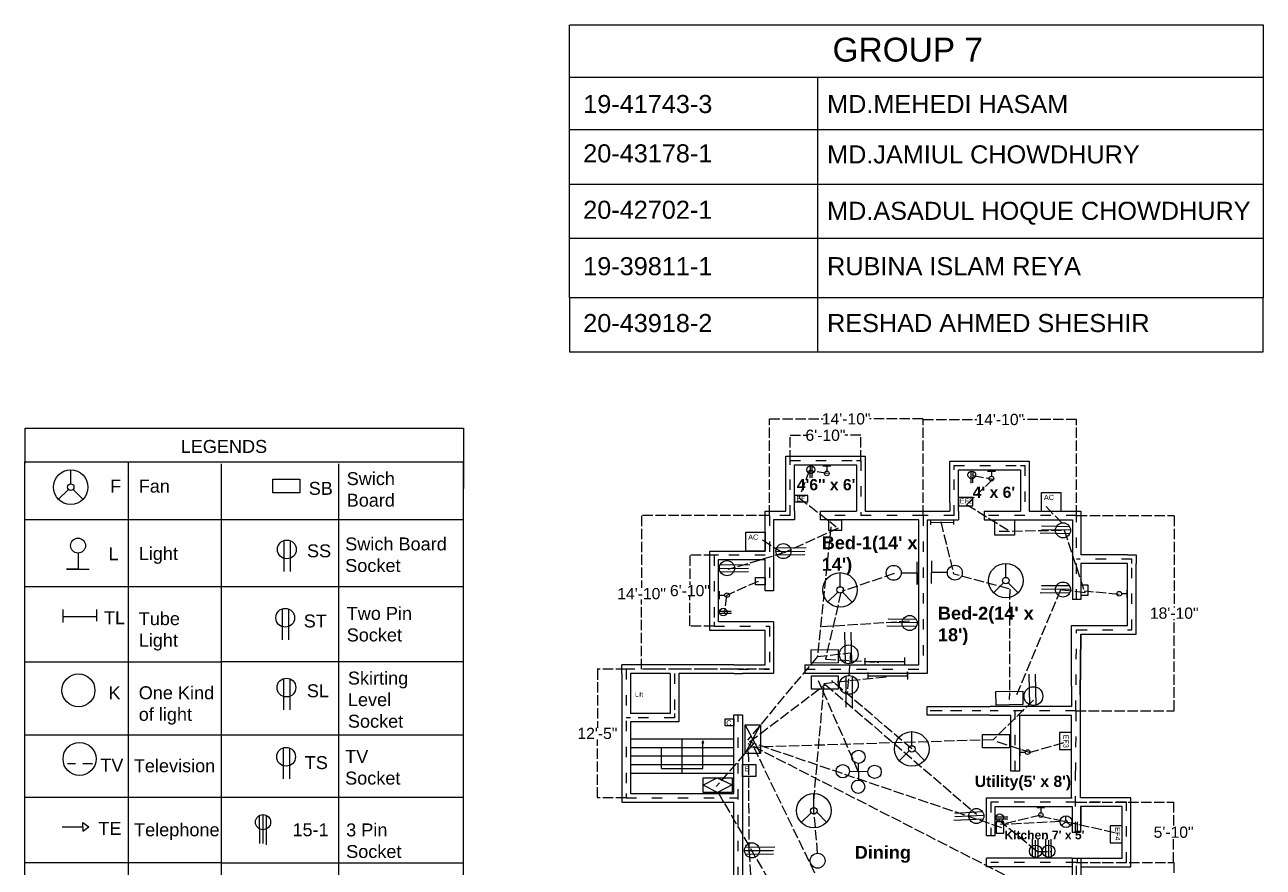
# Model space of a CAD drawing. Header units: inches. Extents: x 401 to 2892, y -266 to 1416.
# Drawn here: x 401 to 1835, y 440 to 1416 of the extents above; entities that cross this region are included whole.
import ezdxf

# ---------------------------------------------------------------- set-up
doc = ezdxf.new("R2010")
doc.units = ezdxf.units.IN
doc.header["$MEASUREMENT"] = 0
doc.linetypes.add('ACAD_ISO02W100', pattern=[15, 12, -3])
doc.linetypes.add('ACAD_ISO03W100', pattern=[30, 12, -18])
doc.layers.add('dot', color=7, linetype='ACAD_ISO03W100')
doc.layers.add('Layer1', color=160, linetype='Continuous')
doc.styles.get("Standard").update_dxf_attribs({"font": 'arial.ttf'})
doc.dimstyles.new('Annotative', dxfattribs={"dimscale": 0, "dimtxt": 13, "dimasz": 0.18, "dimexe": 0.18, "dimexo": 0.0625, "dimgap": 0.09, "dimtad": 0, "dimtih": 1, "dimtoh": 1, "dimdec": 0, "dimzin": 0, "dimdsep": 46, "dimlunit": 4, "dimtxsty": 'Standard', "dimcen": 0.09, "dimaunit": 1, "dimadec": 0, "dimazin": 0, "dimtfac": 1, "dimtdec": 0, "dimtofl": 0, "dimtmove": 0, "dimatfit": 3, "dimfxl": 1, "dimtolj": 1, "dimtzin": 0, "dimarcsym": 0})

# ---------------------------------------------------------------- blocks, each defined once
blk = doc.blocks.new('*D8')
at = {"color": 0, "linetype": 'ACAD_ISO02W100', "lineweight": -2, "transparency": 16777216}
for p, q in [((1263.3, 847.5), (1115.1, 847.5)), ((1115.3, 847.3), (1115.3, 763.7)), ((1115.3, 669.6), (1115.3, 750.2)), ((1263.3, 669.5), (1115.1, 669.5))]:
    blk.add_line(p, q, dxfattribs=at)
at = {"color": 0, "linetype": 'ACAD_ISO02W100', "transparency": 16777216}
for points in [[(1115.2, 847.3), (1115.3, 847.3), (1115.3, 847.5)], [(1115.2, 669.6), (1115.3, 669.6), (1115.3, 669.5)]]:
    blk.add_solid(points, dxfattribs=at)
at = {"layer": 'Defpoints', "color": 0, "linetype": 'ACAD_ISO02W100', "transparency": 16777216}
for p in [(1115.3, 847.5), (1263.3, 847.5), (1263.3, 669.5)]:
    blk.add_point(p, dxfattribs=at)
at = {"color": 0, "linetype": 'ACAD_ISO02W100', "transparency": 16777216, "insert": (1115.3, 757), "char_height": 13, "attachment_point": 5}
blk.add_mtext('\\A1;14\'-10"', dxfattribs=at)
blk = doc.blocks.new('*D9')
at = {"color": 0, "linetype": 'ACAD_ISO02W100', "lineweight": -2, "transparency": 16777216}
for p, q in [((1263.3, 847.5), (1263.3, 959.8)), ((1263.5, 959.6), (1325.5, 959.6)), ((1441.2, 959.6), (1379.2, 959.6)), ((1441.3, 847.5), (1441.3, 959.8))]:
    blk.add_line(p, q, dxfattribs=at)
at = {"color": 0, "linetype": 'ACAD_ISO02W100', "transparency": 16777216}
for points in [[(1263.5, 959.6), (1263.5, 959.6), (1263.3, 959.6)], [(1441.2, 959.6), (1441.2, 959.6), (1441.3, 959.6)]]:
    blk.add_solid(points, dxfattribs=at)
at = {"layer": 'Defpoints', "color": 0, "linetype": 'ACAD_ISO02W100', "transparency": 16777216}
for p in [(1441.3, 959.6), (1263.3, 847.5), (1441.3, 847.5)]:
    blk.add_point(p, dxfattribs=at)
at = {"color": 0, "linetype": 'ACAD_ISO02W100', "transparency": 16777216, "insert": (1352.3, 959.6), "char_height": 13, "attachment_point": 5}
blk.add_mtext('\\A1;14\'-10"', dxfattribs=at)
blk = doc.blocks.new('*D10')
at = {"color": 0, "linetype": 'ACAD_ISO02W100', "lineweight": -2, "transparency": 16777216}
for p, q in [((1441.3, 847.5), (1441.3, 959.1)), ((1441.5, 958.9), (1503.5, 958.9)), ((1619.2, 958.9), (1557.2, 958.9)), ((1619.3, 847.5), (1619.3, 959.1))]:
    blk.add_line(p, q, dxfattribs=at)
at = {"color": 0, "linetype": 'ACAD_ISO02W100', "transparency": 16777216}
for points in [[(1441.5, 958.9), (1441.5, 958.9), (1441.3, 958.9)], [(1619.2, 958.9), (1619.2, 958.9), (1619.3, 958.9)]]:
    blk.add_solid(points, dxfattribs=at)
at = {"layer": 'Defpoints', "color": 0, "linetype": 'ACAD_ISO02W100', "transparency": 16777216}
for p in [(1619.3, 958.9), (1441.3, 847.5), (1619.3, 847.5)]:
    blk.add_point(p, dxfattribs=at)
at = {"color": 0, "linetype": 'ACAD_ISO02W100', "transparency": 16777216, "insert": (1530.3, 958.9), "char_height": 13, "attachment_point": 5}
blk.add_mtext('\\A1;14\'-10"', dxfattribs=at)
blk = doc.blocks.new('*D11')
at = {"color": 0, "linetype": 'ACAD_ISO02W100', "lineweight": -2, "transparency": 16777216}
for p, q in [((1620.1, 445.5), (1732.1, 445.5)), ((1731.9, 445.3), (1731.9, 339.2)), ((1731.9, 219.6), (1731.9, 325.7)), ((1619.4, 219.5), (1732.1, 219.5))]:
    blk.add_line(p, q, dxfattribs=at)
at = {"color": 0, "linetype": 'ACAD_ISO02W100', "transparency": 16777216}
for points in [[(1731.8, 445.3), (1731.9, 445.3), (1731.9, 445.5)], [(1731.8, 219.6), (1731.9, 219.6), (1731.9, 219.5)]]:
    blk.add_solid(points, dxfattribs=at)
at = {"layer": 'Defpoints', "color": 0, "linetype": 'ACAD_ISO02W100', "transparency": 16777216}
for p in [(1620.1, 445.5), (1731.9, 445.5), (1619.3, 219.5)]:
    blk.add_point(p, dxfattribs=at)
at = {"color": 0, "linetype": 'ACAD_ISO02W100', "transparency": 16777216, "insert": (1731.9, 332.5), "char_height": 13, "attachment_point": 5}
blk.add_mtext('\\A1;18\'-10"', dxfattribs=at)
blk = doc.blocks.new('*D12')
at = {"color": 0, "linetype": 'ACAD_ISO02W100', "lineweight": -2, "transparency": 16777216}
for p, q in [((1619.4, 847.5), (1732.4, 847.5)), ((1732.3, 847.3), (1732.3, 741.1)), ((1732.3, 621.5), (1732.3, 727.6)), ((1618.2, 621.3), (1732.4, 621.3))]:
    blk.add_line(p, q, dxfattribs=at)
at = {"color": 0, "linetype": 'ACAD_ISO02W100', "transparency": 16777216}
for points in [[(1732.2, 847.3), (1732.3, 847.3), (1732.3, 847.5)], [(1732.2, 621.5), (1732.3, 621.5), (1732.3, 621.3)]]:
    blk.add_solid(points, dxfattribs=at)
at = {"layer": 'Defpoints', "color": 0, "linetype": 'ACAD_ISO02W100', "transparency": 16777216}
for p in [(1619.3, 847.5), (1618.2, 621.3), (1732.3, 621.3)]:
    blk.add_point(p, dxfattribs=at)
at = {"color": 0, "linetype": 'ACAD_ISO02W100', "transparency": 16777216, "insert": (1732.3, 734.4), "char_height": 13, "attachment_point": 5}
blk.add_mtext('\\A1;18\'-10"', dxfattribs=at)
blk = doc.blocks.new('*D13')
at = {"color": 0, "linetype": 'ACAD_ISO02W100', "lineweight": -2, "transparency": 16777216}
for p, q in [((1618.9, 515.5), (1731.8, 515.5)), ((1731.6, 515.4), (1731.6, 487.2)), ((1731.6, 445.6), (1731.6, 473.8)), ((1620.1, 445.5), (1731.8, 445.5))]:
    blk.add_line(p, q, dxfattribs=at)
at = {"color": 0, "linetype": 'ACAD_ISO02W100', "transparency": 16777216}
for points in [[(1731.6, 515.4), (1731.7, 515.4), (1731.6, 515.5)], [(1731.6, 445.6), (1731.7, 445.6), (1731.6, 445.5)]]:
    blk.add_solid(points, dxfattribs=at)
at = {"layer": 'Defpoints', "color": 0, "linetype": 'ACAD_ISO02W100', "transparency": 16777216}
for p in [(1618.9, 515.5), (1731.6, 515.5), (1620.1, 445.5)]:
    blk.add_point(p, dxfattribs=at)
at = {"color": 0, "linetype": 'ACAD_ISO02W100', "transparency": 16777216, "insert": (1731.6, 480.5), "char_height": 13, "attachment_point": 5}
blk.add_mtext('\\A1;5\'-10"', dxfattribs=at)
blk = doc.blocks.new('*D14')
at = {"color": 0, "linetype": 'ACAD_ISO02W100', "lineweight": -2, "transparency": 16777216}
for p, q in [((1097.3, 669.5), (1063.9, 669.5)), ((1064.1, 669.3), (1064.1, 601.7)), ((1064.1, 520.6), (1064.1, 588.2)), ((1097.3, 520.5), (1063.9, 520.5))]:
    blk.add_line(p, q, dxfattribs=at)
at = {"color": 0, "linetype": 'ACAD_ISO02W100', "transparency": 16777216}
for points in [[(1064.1, 669.3), (1064.1, 669.3), (1064.1, 669.5)], [(1064.1, 520.6), (1064.1, 520.6), (1064.1, 520.5)]]:
    blk.add_solid(points, dxfattribs=at)
at = {"layer": 'Defpoints', "color": 0, "linetype": 'ACAD_ISO02W100', "transparency": 16777216}
for p in [(1064.1, 669.5), (1097.3, 669.5), (1097.3, 520.5)]:
    blk.add_point(p, dxfattribs=at)
at = {"color": 0, "linetype": 'ACAD_ISO02W100', "transparency": 16777216, "insert": (1064.1, 595), "char_height": 13, "attachment_point": 5}
blk.add_mtext('\\A1;12\'-5"', dxfattribs=at)
blk = doc.blocks.new('*D17')
at = {"color": 0, "linetype": 'ACAD_ISO02W100', "lineweight": -2, "transparency": 16777216}
for p, q in [((1199.3, 801.5), (1171.1, 801.5)), ((1171.3, 801.3), (1171.3, 767.2)), ((1171.3, 719.6), (1171.3, 753.7)), ((1199.3, 719.5), (1171.1, 719.5))]:
    blk.add_line(p, q, dxfattribs=at)
at = {"color": 0, "linetype": 'ACAD_ISO02W100', "transparency": 16777216}
for points in [[(1171.3, 801.3), (1171.4, 801.3), (1171.3, 801.5)], [(1171.3, 719.6), (1171.4, 719.6), (1171.3, 719.5)]]:
    blk.add_solid(points, dxfattribs=at)
at = {"layer": 'Defpoints', "color": 0, "linetype": 'ACAD_ISO02W100', "transparency": 16777216}
for p in [(1171.3, 801.5), (1199.3, 801.5), (1199.3, 719.5)]:
    blk.add_point(p, dxfattribs=at)
at = {"color": 0, "linetype": 'ACAD_ISO02W100', "transparency": 16777216, "insert": (1171.3, 760.5), "char_height": 13, "attachment_point": 5}
blk.add_mtext('\\A1;6\'-10"', dxfattribs=at)
blk = doc.blocks.new('*D18')
at = {"color": 0, "linetype": 'ACAD_ISO02W100', "lineweight": -2, "transparency": 16777216}
for p, q in [((1287.3, 911.5), (1287.3, 940.8)), ((1287.5, 940.6), (1305.9, 940.6)), ((1369.2, 940.6), (1350.8, 940.6)), ((1369.3, 911.5), (1369.3, 940.8))]:
    blk.add_line(p, q, dxfattribs=at)
at = {"color": 0, "linetype": 'ACAD_ISO02W100', "transparency": 16777216}
for points in [[(1287.5, 940.6), (1287.5, 940.6), (1287.3, 940.6)], [(1369.2, 940.6), (1369.2, 940.6), (1369.3, 940.6)]]:
    blk.add_solid(points, dxfattribs=at)
at = {"layer": 'Defpoints', "color": 0, "linetype": 'ACAD_ISO02W100', "transparency": 16777216}
for p in [(1369.3, 940.6), (1287.3, 911.5), (1369.3, 911.5)]:
    blk.add_point(p, dxfattribs=at)
at = {"color": 0, "linetype": 'ACAD_ISO02W100', "transparency": 16777216, "insert": (1328.3, 940.6), "char_height": 13, "attachment_point": 5}
blk.add_mtext('\\A1;6\'-10"', dxfattribs=at)

msp = doc.modelspace()

# ---------------------------------------------------------------- linework, layer by layer
at = {"color": 242, "true_color": 0xcd2027}
for p, q in [((1031.8, 1355.2), (1031.8, 1416.5)), ((1032.4, 1416.5), (1835.4, 1416.5)), ((1835.4, 1355.2), (1031.8, 1355.2)), ((1319.2, 1355), (1319.2, 1099.9)), ((1031.8, 1295), (1835.4, 1295)), ((1835.4, 1231.5), (1031.8, 1231.5)), ((1031.8, 1169), (1835.4, 1169)), ((1031.8, 1099.9), (1031.8, 1037.4)), ((1319.2, 1099.9), (1319.2, 1037.4)), ((1835.4, 1037.4), (1835.4, 1099.9)), ((1031.8, 1037.4), (1835.4, 1037.4))]:
    msp.add_line(p, q, dxfattribs=at)
for p, q in [((401.1, 908.5), (401.1, 948.8)), ((401.1, 948.8), (908.9, 948.8)), ((908.9, 948.8), (908.9, 879)), ((400.8, 909.8), (908.7, 909.8)), ((400.8, 101.5), (400.8, 909.8)), ((520.4, 908.8), (520.4, 101.5)), ((628.1, 907.7), (628.1, 101.5)), ((764.3, 907.7), (764.3, 101.5)), ((908.7, 909.8), (908.7, 101.5)), ((1282.3, 852.5), (1282.3, 916.5)), ((1282.3, 916.5), (1374.3, 916.5)), ((1292.3, 852.5), (1292.3, 906.5)), ((1292.3, 906.5), (1364.3, 906.5)), ((1310.4, 905.1), (1310.3, 891.4)), ((1312.6, 905.1), (1312.5, 891.5)), ((1325.3, 905.1), (1334.5, 905.1)), ((1329.9, 905.1), (1329.9, 899.2)), ((1364.3, 906.5), (1364.3, 852.5)), ((1374.3, 916.5), (1374.3, 852.5)), ((1472.3, 862.5), (1472.3, 910.5)), ((1472.3, 910.5), (1564.3, 910.5)), ((1530.2, 904.8), (1530.2, 904.8)), ((1564.3, 910.5), (1564.3, 852.5)), ((454, 884.3), (454, 900.5)), ((1482.3, 852.5), (1482.3, 900.5)), ((1482.3, 900.5), (1554.3, 900.5)), ((1496.7, 899), (1496.6, 885.3)), ((1498.9, 899), (1498.8, 885.4)), ((1516, 899.2), (1525.2, 899.1)), ((1520.6, 899.2), (1520.6, 893.2)), ((1554.3, 900.5), (1554.3, 852.5)), ((451.3, 877.9), (439.7, 866.5)), ((456.7, 877.8), (468.2, 866.4)), ((1268.3, 842.5), (1268.3, 760.5)), ((1292.3, 842.5), (1268.3, 842.5)), ((1436.3, 842.5), (1322.3, 842.5)), ((1436.3, 674.5), (1436.3, 842.5)), ((1450, 842.5), (1450.1, 836.8)), ((1450.1, 839.6), (1476.7, 840)), ((1476.7, 842.5), (1476.8, 837.4)), ((1611.2, 834.7), (1578.7, 835.1)), ((701, 818.4), (701, 782.6)), ((708.3, 818.3), (708.3, 782.6)), ((1611.2, 826.5), (1577, 827.1)), ((1612.1, 830.6), (1578.6, 831.2)), ((462.5, 804.2), (462.5, 785.4)), ((1271, 806), (1304.5, 806.3)), ((1271.8, 810.2), (1306, 810.5)), ((1206.4, 790.5), (1240.6, 790.8)), ((1272.1, 801.9), (1304.5, 802.4)), ((1434.7, 767.8), (1434.7, 794)), ((1451, 795.2), (1450.7, 768.9)), ((1537.3, 775.9), (1537.3, 792.2)), ((1678.3, 802.1), (1624.3, 802.1)), ((1678.3, 792.1), (1624.3, 792.1)), ((1678.3, 720.1), (1678.3, 792.1)), ((1688.3, 720.1), (1688.3, 792.1)), ((462.5, 785.4), (449.1, 785.4)), ((449.1, 785.4), (475.3, 785.4)), ((1205.6, 786.3), (1239.1, 786.6)), ((1206.7, 782.2), (1239.2, 782.7)), ((1345.2, 765.2), (1345.2, 781.4)), ((1416, 781.2), (1434.7, 781.2)), ((1434.7, 781.2), (1434.7, 767.8)), ((1469.6, 781.5), (1450.9, 781.7)), ((1534.6, 769.6), (1522.9, 758.2)), ((1539.9, 769.5), (1551.4, 758)), ((1612.2, 762), (1578.6, 762.3)), ((1611.2, 766.1), (1578.7, 766.3)), ((1677.4, 761.4), (1677.3, 752.3)), ((1205.6, 750.8), (1205.7, 759.9)), ((1205.6, 755.4), (1211.6, 755.3)), ((1342.5, 758.8), (1330.9, 747.4)), ((1347.9, 758.7), (1359.4, 747.3)), ((1611.3, 757.8), (1577, 758.2)), ((1677.3, 756.8), (1671.4, 756.9)), ((699.1, 739.2), (699.1, 703.4)), ((706.4, 739.1), (706.4, 703.4)), ((1205.5, 736.8), (1219.1, 736.8)), ((1205.5, 734.6), (1205.5, 734.6)), ((1205.5, 734.6), (1219.3, 734.6)), ((1268.3, 724.5), (1268.3, 674.5)), ((1433.6, 719), (1399.3, 719.4)), ((1433.4, 727.3), (1400.9, 727.4)), ((1434.4, 723.2), (1400.9, 723.5)), ((1624.3, 720.1), (1678.3, 720.1)), ((1351.4, 676.7), (1350.9, 712.3)), ((1358.7, 676.7), (1358.2, 712.5)), ((1624.3, 710.1), (1678.3, 710.1)), ((1222.3, 674.5), (1258.3, 674.5)), ((1304.3, 674.5), (1436.3, 674.5)), ((1373.9, 682.3), (1374, 674.5)), ((1373.9, 678.4), (1419.9, 678.4)), ((1419.9, 683), (1419.9, 674.2)), ((1352, 661.5), (1352, 625.6)), ((1359.3, 661.3), (1359.3, 625.6)), ((1377.2, 665.7), (1377.3, 657.9)), ((1377.3, 661.8), (1423.2, 661.8)), ((1423.2, 661.8), (1423.2, 666.5)), ((1423.2, 666.5), (1423.2, 657.7)), ((1564.9, 627.9), (1564.3, 663.6)), ((1572.2, 627.9), (1571.6, 663.7)), ((700.5, 658.3), (700.5, 622.5)), ((707.9, 658.2), (707.9, 622.5)), ((1235.4, 571.7), (1252.9, 605.1)), ((1252.9, 571.7), (1235.4, 605.1)), ((1252.9, 605.1), (1252.9, 571.7)), ((1613.2, 520.3), (1613.2, 616.3)), ((1102.3, 588.9), (1222.3, 588.9)), ((1428.3, 580.8), (1428.3, 597)), ((700.1, 578.1), (700.1, 542.3)), ((707.5, 578), (707.5, 542.3)), ((1102.3, 578.9), (1222.3, 578.9)), ((1425.2, 574.8), (1413.5, 563.4)), ((1431.7, 575.2), (1443.2, 563.7)), ((1553.8, 568.9), (1553.9, 578)), ((450.2, 560), (459.5, 560)), ((468.1, 560), (479.1, 560)), ((1102.3, 568.9), (1222.3, 568.9)), ((1252.9, 571.7), (1252.9, 571.7)), ((1252.9, 571.7), (1252.9, 571.7)), ((1366.2, 560), (1366.5, 540.8)), ((1553.8, 573.5), (1559.8, 573.4)), ((1102.3, 558.9), (1222.3, 558.9)), ((1102.3, 548.9), (1222.3, 548.9)), ((1355.8, 550.8), (1377.6, 551.2)), ((1186.3, 535), (1202.9, 543.5)), ((1203.4, 526.4), (1186.7, 535)), ((1202.9, 543.5), (1220.3, 535.5)), ((1220.3, 535.5), (1203.4, 526.4)), ((1314.8, 509.2), (1314.8, 525.4)), ((1514.9, 520.5), (1613.9, 520.5)), ((1514.9, 476.5), (1514.9, 520.5)), ((1311.7, 503.2), (1300.1, 491.8)), ((1318.2, 503.6), (1329.7, 492.1)), ((1510.4, 504.1), (1478, 502.2)), ((1573.1, 509.1), (1582.2, 509.2)), ((1577.7, 509.2), (1577.7, 503.2)), ((1614.3, 480.5), (1614.3, 510.5)), ((1671.9, 510.5), (1623.9, 510.5)), ((1671.9, 450.5), (1671.9, 510.5)), ((468.1, 486.7), (468.1, 491.8)), ((468.1, 491.8), (474.9, 486.7)), ((672.4, 499.8), (672.6, 467.3)), ((676.5, 500.9), (676.5, 467.3)), ((680.6, 500), (680.6, 465.8)), ((1511.1, 495.8), (1476.9, 494.1)), ((1511.7, 500), (1478.2, 498.3)), ((1525.8, 498.4), (1539.4, 498.5)), ((1525.8, 496.2), (1525.8, 496.2)), ((1525.8, 496.2), (1539.5, 496.2)), ((1605.9, 492), (1601.9, 488.2)), ((1606.9, 494.1), (1606.9, 499.6)), ((1608.1, 492.2), (1612, 488.3)), ((444.2, 486.7), (468.1, 486.7)), ((468.1, 486.7), (468.1, 481.6)), ((468.1, 481.6), (474.9, 486.7)), ((1524.9, 476.5), (1514.9, 476.5)), ((1613.9, 480.5), (1623.9, 480.5)), ((1234.6, 459.2), (1268.1, 459.5)), ((1235.4, 463.3), (1269.6, 463.7)), ((1568.3, 452.2), (1568.3, 472.9)), ((1571.8, 451.3), (1571.8, 471.4)), ((1574.9, 452), (1574.7, 472.5)), ((1583.4, 452.2), (1583.4, 472.9)), ((1586.9, 451.3), (1586.9, 471.4)), ((1590, 452), (1589.7, 472.5)), ((1235.7, 455.1), (1268.2, 455.6)), ((1514.9, 440.5), (1514.9, 450.5)), ((1613.9, 450.5), (1623.9, 450.5)), ((1614.3, 224.5), (1614.3, 450.5)), ((1623.9, 450.5), (1671.9, 450.5)), ((1613.9, 440.5), (1514.9, 440.5))]:
    msp.add_line(p, q)
at = {"color": 242, "linetype": 'ACAD_ISO02W100', "true_color": 0xcd2027}
for p, q in [((1309.6, 899.9), (1297.8, 868.3)), ((1330.6, 896.2), (1309.6, 899.9)), ((1522.2, 889.6), (1491.8, 860.4)), ((1499.6, 894.1), (1522.2, 889.6)), ((1297.8, 868.3), (1340.8, 834.7)), ((1491.8, 860.4), (1539.5, 830.9)), ((1461.9, 840.3), (1476.8, 779.7)), ((1255.2, 819.4), (1279.6, 804)), ((1407.9, 780.3), (1347.7, 759.9)), ((1541.1, 762.7), (1476.9, 779.7)), ((1250.3, 771.3), (1213.8, 755)), ((1541.7, 762.2), (1541.3, 634.5)), ((1213.8, 755), (1211, 734.1)), ((1346.3, 758.6), (1328.3, 681.1)), ((1668.5, 756), (1628.2, 759.9)), ((1328.3, 681.1), (1390.1, 677.5)), ((1326.9, 653.1), (1400.2, 661)), ((1526.9, 585.7), (1564.1, 573.5)), ((1564.1, 572.8), (1608.1, 585.7)), ((1578, 500.3), (1530.9, 489.4)), ((1578, 499.2), (1666.9, 479.5))]:
    msp.add_line(p, q, dxfattribs=at)
at = {"color": 240, "linetype": 'ACAD_ISO02W100', "true_color": 0xed1f24}
for p, q in [((1583.9, 858), (1602.1, 839.1)), ((1314.8, 517.3), (1326.9, 653.1)), ((1366.3, 551), (1320.3, 656)), ((1428.3, 577.1), (1335.5, 656.3)), ((1314.9, 505.5), (1314.8, 517.3)), ((1319.2, 456.2), (1314.9, 505.5)), ((1600.2, 492.8), (1530.9, 489.4))]:
    msp.add_line(p, q, dxfattribs=at)
at = {"color": 0, "linetype": 'ByBlock'}
for p, q in [((400.8, 843.2), (628.1, 843.2)), ((628.1, 843.2), (908.7, 843.2)), ((400.8, 765.5), (628.1, 765.5)), ((628.1, 765.5), (908.7, 765.5)), ((400.8, 678.2), (628.1, 678.2)), ((628.1, 678.6), (908.7, 678.6)), ((400.8, 593.4), (628.1, 593.4)), ((628.1, 593.5), (908.7, 593.5)), ((400.8, 521), (628.1, 521)), ((628.1, 521), (908.7, 521)), ((400.8, 445.3), (628.1, 445.3)), ((628.1, 445), (908.7, 445))]:
    msp.add_line(p, q, dxfattribs=at)
at = {"color": 85, "linetype": 'ACAD_ISO02W100', "true_color": 0x58ba48}
for p, q in [((1343.2, 833.1), (1281.1, 804.6)), ((1334.4, 834.6), (1319.1, 684.2)), ((1529.6, 829.4), (1604.8, 830.8)), ((1604.8, 830.8), (1628.9, 757.9)), ((1281.1, 804.6), (1215.3, 784.9)), ((1600.4, 761.5), (1549.1, 638)), ((1628.9, 757.9), (1600.4, 761.5)), ((1425.7, 725.1), (1323.4, 718.5)), ((1319.1, 684.2), (1238, 587.2)), ((1318.7, 684.3), (1357.5, 688.4)), ((1357.5, 688.4), (1353.4, 640.5)), ((1240.2, 585.2), (1328.1, 651.8)), ((1328.1, 651.8), (1503.1, 501.5)), ((1569.3, 633.7), (1522.6, 587.7)), ((1536, 430.9), (1238.9, 582.9)), ((1240, 457.1), (1239.3, 575.6)), ((1522.6, 587.7), (1240.2, 578.9)), ((1532.5, 485.7), (1240.2, 585.2)), ((1245.2, 579.2), (1336.7, 389.7)), ((1529, 494.8), (1573.7, 458.3)), ((1245.2, 371.4), (1240, 462.9)), ((1573.7, 458.3), (1589.8, 458.3))]:
    msp.add_line(p, q, dxfattribs=at)
at = {"color": 7, "true_color": 0xffffff}
for p, q in [((1613.2, 720.1), (1624.3, 720.1)), ((1613.2, 649.9), (1613.2, 720.1)), ((1623.2, 639.9), (1624.3, 710.1)), ((1446.3, 616.3), (1446.3, 626.3)), ((1446.3, 626.3), (1519.2, 626.3)), ((1463.5, 621.3), (1449.6, 621.3)), ((1486.2, 621.3), (1473.1, 621.3)), ((1508.1, 621.3), (1498.1, 621.3)), ((1519.2, 616.3), (1446.3, 616.3))]:
    msp.add_line(p, q, dxfattribs=at)
at = {"color": 18, "true_color": 0x000000}
for p, q in [((1613.2, 649.9), (1613.2, 720.1)), ((1624.3, 710.1), (1623.2, 639.9))]:
    msp.add_line(p, q, dxfattribs=at)
at = {"color": 18, "linetype": 'ACAD_ISO03W100', "true_color": 0x000000}
for q in [(1619.3, 715.1), (1618.1, 551.5)]:
    msp.add_line((1618.2, 621.3), q, dxfattribs=at)
at = {"color": 7, "linetype": 'ACAD_ISO03W100', "true_color": 0xffffff}
for q in [(1619.3, 715.1), (1618.1, 551.5)]:
    msp.add_line((1618.2, 621.3), q, dxfattribs=at)
at = {"color": 2, "linetype": 'ACAD_ISO02W100', "true_color": 0xf1eb1f}
for p, q in [((1244.8, 583.2), (1201.7, 533.5)), ((1203.9, 526.7), (1544.9, -63.7))]:
    msp.add_line(p, q, dxfattribs=at)
at = {"color": 242, "true_color": 0xcd2027}
msp.add_lwpolyline([(1835.4, 1416.5), (1835.4, 1099.9), (1031.8, 1099.9), (1031.8, 1355.2)], dxfattribs=at)
for points in [[(688.1, 889.8), (719.3, 889.8), (719.3, 874.1), (688.1, 874.1)], [(1292.3, 863.5), (1307.8, 863.5), (1307.8, 870.9), (1292.3, 870.9)], [(1482.3, 858.9), (1499.1, 858.9), (1499.1, 868.7), (1482.3, 868.7)], [(1578.7, 874.2), (1600.8, 874.2), (1600.8, 852.4), (1578.7, 852.4)], [(1332.4, 842.5), (1346.9, 842.5), (1346.9, 830.1), (1332.4, 830.1)], [(1524.6, 842.5), (1547.3, 842.5), (1547.3, 824.7), (1524.6, 824.7)], [(1236.2, 828.2), (1258.3, 828.2), (1258.3, 806.5), (1236.2, 806.5)], [(1258.3, 767.3), (1247.2, 767.3), (1247.2, 775.6), (1258.3, 775.6)], [(1624.3, 755.5), (1632.5, 755.5), (1632.5, 766.9), (1624.3, 766.9)], [(1343.1, 676.8), (1311.9, 676.4), (1311.7, 692), (1342.9, 692.5)], [(1312, 661.9), (1343.2, 661.9), (1343.2, 646.3), (1312, 646.3)], [(1557.1, 628.4), (1525.9, 627.9), (1525.7, 643.6), (1556.9, 644.1)], [(1222.3, 603.7), (1212, 603.7), (1212, 611.9), (1222.3, 611.9)], [(1235.4, 571.7), (1235.4, 605.1), (1252.9, 605.1), (1252.9, 571.7)], [(1510.3, 593.8), (1541.4, 593.8), (1541.4, 578.2), (1510.3, 578.2)], [(1613.2, 596), (1599.5, 596), (1599.5, 576.4), (1613.2, 576.4)], [(1186.3, 586.4), (1185.1, 584.2), (1187.6, 584.2)], [(1232.3, 559.2), (1247.5, 559.2), (1247.5, 545.1), (1232.3, 545.1)], [(1186.6, 543.5), (1220.3, 543.5), (1220.3, 526.7), (1186.6, 526.7)], [(1525.9, 479.4), (1534.8, 479.4), (1534.8, 492.4), (1525.9, 492.4)], [(1671.9, 487.9), (1658.2, 487.9), (1658.2, 468.3), (1671.9, 468.3)]]:
    msp.add_lwpolyline(points, close=True)
for points in [[(1472.3, 862.5), (1472.3, 852.5)], [(1258.3, 806.5), (1258.3, 852.5), (1282.3, 852.5)], [(1292.3, 852.5), (1292.3, 842.5)], [(1322.3, 852.5), (1322.3, 842.5)], [(1322.3, 852.5), (1364.3, 852.5)], [(1374.3, 852.5), (1472.3, 852.5)], [(1482.3, 852.5), (1482.3, 842.5)], [(1512.3, 852.5), (1512.3, 842.5)], [(1512.3, 852.5), (1554.3, 852.5)], [(1564.3, 852.5), (1619.3, 852.5), (1624.3, 852.5), (1624.3, 802.1)], [(1446.3, 842.5), (1446.3, 664.5), (1304.3, 664.5)], [(1446.3, 842.5), (1482.3, 842.5)], [(1512.3, 842.5), (1614.3, 842.5), (1614.3, 750.1)], [(1258.3, 714.5), (1194.3, 714.5), (1194.3, 806.5), (1258.3, 806.5)], [(1258.3, 724.5), (1204.3, 724.5), (1204.3, 796.5), (1258.3, 796.5)], [(1258.3, 760.5), (1258.3, 796.5)], [(1624.3, 792.1), (1624.3, 750.1)], [(1678.3, 802.1), (1688.3, 802.1), (1688.3, 792.1)], [(1268.3, 760.5), (1258.3, 760.5)], [(1624.3, 750.1), (1614.3, 750.1)], [(1268.3, 724.5), (1258.3, 724.5)], [(1678.3, 710.1), (1688.3, 710.1), (1688.3, 720.1)], [(1258.3, 674.5), (1258.3, 714.5)], [(1222.3, 674.5), (1092.3, 674.5)], [(1092.3, 664.5), (1092.3, 674.5)], [(1268.3, 674.5), (1268.3, 664.5)], [(1304.3, 674.5), (1304.3, 664.5)], [(1092.3, 664.5), (1092.3, 515.5), (1222.3, 515.5)], [(1102.3, 664.5), (1102.3, 618.3)], [(1148.5, 664.5), (1102.3, 664.5)], [(1148.5, 664.5), (1148.5, 618.3)], [(1222.3, 664.5), (1158.5, 664.5)], [(1158.5, 664.5), (1158.5, 618.3)], [(1222.3, 664.5), (1232.3, 664.5)], [(1268.3, 664.5), (1232.3, 664.5)], [(1613.2, 649.9), (1613.2, 626.3), (1519.2, 626.3)], [(1623.2, 639.9), (1623.2, 520.3)], [(1148.5, 618.3), (1102.3, 618.3)], [(1148.5, 608.3), (1102.3, 608.3)], [(1102.3, 608.3), (1102.3, 525.5), (1222.3, 525.5)], [(1222.3, 525.5), (1222.3, 616.5)], [(1222.3, 616.5), (1232.3, 616.5)], [(1232.3, 616.5), (1232.3, 414.5)], [(1519.2, 616.3), (1543.2, 616.3)], [(1553.2, 616.3), (1553.2, 551.3), (1543.2, 551.3), (1543.2, 616.3)], [(1553.2, 616.3), (1613.2, 616.3)], [(1162.3, 548.9), (1162.3, 588.9)], [(1138.3, 554.4), (1138.3, 578.9)], [(1186.3, 554.4), (1186.3, 586.4)], [(1138.3, 554.4), (1186.3, 554.4)], [(1623.9, 440.5), (1681.9, 440.5), (1681.9, 520.5), (1623.9, 520.5)], [(1222.3, 330.5), (1222.3, 515.5)], [(1524.9, 476.5), (1524.9, 510.5), (1613.9, 510.5)], [(1613.9, 510.5), (1613.9, 480.5)], [(1623.9, 510.5), (1623.9, 480.5)], [(1624.3, 510.5), (1624.3, 489)], [(1613.9, 450.5), (1524.9, 450.5)], [(1624.3, 450.5), (1624.3, 214.5)]]:
    msp.add_lwpolyline(points)
for centre, radius in [((1311.4, 900.8), 4.5), ((454, 880.5), 20), ((1329.9, 896.4), 2.7), ((1497.8, 894.7), 4.5), ((1520.6, 890.5), 2.7), ((454, 880.5), 3.76), ((1603.5, 830.5), 8.75), ((462.5, 812.8), 8.63), ((704.4, 808.3), 10.9), ((1279.6, 806.4), 8.75), ((1214.2, 786.6), 8.75), ((1407.4, 781.2), 8.63), ((1478.2, 781.4), 8.63), ((1537.3, 772.2), 20), ((1345.2, 761.4), 20), ((1537.3, 772.2), 3.76), ((1345.2, 761.4), 3.76), ((1603.5, 761.8), 8.75), ((1214.3, 755.3), 2.7), ((1668.6, 756.9), 2.7), ((702.5, 729.1), 10.9), ((1209.9, 735.7), 4.5), ((1425.8, 723), 8.75), ((1355.2, 686.7), 10.9), ((463, 645), 19.1), ((1355.4, 651.3), 10.9), ((703.9, 648.2), 10.9), ((1569.2, 638.3), 10.9), ((1428.3, 577.1), 20), ((464.2, 565.5), 19.1), ((703.5, 568), 10.9), ((1366.5, 567.9), 7.72), ((1428.3, 577.1), 3.76), ((1562.5, 573.4), 2.7), ((1348.3, 551.2), 7.72), ((1385.3, 550.5), 7.72), ((1366.2, 533.3), 7.72), ((1314.9, 505.5), 20), ((1314.9, 505.5), 3.76), ((1503.1, 499.3), 8.75), ((1577.8, 500.5), 2.7), ((676.8, 492.2), 8.75), ((1530.1, 497.3), 4.5), ((1607, 492.8), 6.79), ((1607, 492.8), 1.28), ((1243.2, 459.5), 8.75), ((1571.8, 458.5), 7.16), ((1586.9, 458.5), 7.16), ((1319.2, 447.5), 8.63)]:
    msp.add_circle(centre, radius)
at = {"layer": 'dot'}
for points in [[(1287.3, 847.5), (1287.3, 906.5), (1287.3, 911.5), (1364.3, 911.5), (1369.3, 911.5), (1369.3, 847.5)], [(1477.3, 847.5), (1477.3, 900.5), (1477.3, 905.5), (1554.3, 905.5), (1559.3, 905.5), (1559.3, 847.5)], [(1263.3, 847.5), (1263.3, 760.5)], [(1287.3, 847.5), (1263.3, 847.5)], [(1441.3, 847.5), (1322.3, 847.5)], [(1441.3, 847.5), (1441.3, 669.5)], [(1477.3, 847.5), (1441.3, 847.5)], [(1619.3, 847.5), (1512.3, 847.5)], [(1619.3, 750.1), (1619.3, 847.5)], [(1258.3, 801.5), (1204.3, 801.5), (1199.3, 801.5), (1199.3, 724.5), (1199.3, 719.5), (1263.3, 719.5)], [(1619.3, 715.1), (1678.3, 715.1), (1683.3, 715.1), (1683.3, 792.1), (1683.3, 797.1), (1619.3, 797.1)], [(1263.3, 719.5), (1263.3, 669.5)], [(1227.3, 669.5), (1102.3, 669.5), (1097.3, 669.5), (1097.3, 525.5), (1097.3, 520.5), (1222.3, 520.5), (1227.3, 520.5)], [(1153.5, 664.5), (1153.5, 618.3), (1153.5, 613.3), (1102.3, 613.3), (1097.3, 613.3)], [(1227.3, 669.5), (1263.3, 669.5)], [(1304.3, 669.5), (1441.3, 669.5)], [(1158.5, 618.3), (1158.5, 608.3), (1148.5, 608.3)], [(1618.2, 621.3), (1519.2, 621.3)], [(1548.2, 551.3), (1548.2, 621.3)], [(1227.3, 278.5), (1227.3, 616.5)], [(1618.1, 480.5), (1618.1, 551.5)], [(1618.9, 515.5), (1519.9, 515.5)], [(1519.9, 515.5), (1519.9, 476.5)], [(1618.9, 445.5), (1671.9, 445.5), (1676.9, 445.5), (1676.9, 510.5), (1676.9, 515.5), (1618.9, 515.5)], [(1620.1, 480.5), (1620.1, 510.5)], [(1393.3, 219.5), (1619.3, 219.5), (1619.3, 445.5)], [(1524.9, 450.5), (1514.9, 450.5)], [(1618.9, 445.5), (1519.9, 445.5)], [(1620.1, 445.5), (1620.1, 450.5)]]:
    msp.add_lwpolyline(points, dxfattribs=at)
at = {"layer": 'Layer1', "color": 0}
for p, q in [((445, 738.8), (445, 723.8)), ((483.9, 738.8), (483.9, 725)), ((444.8, 730.6), (484.2, 730.6))]:
    msp.add_line(p, q, dxfattribs=at)

# ---------------------------------------------------------------- texts
at = {"color": 4, "linetype": 'ACAD_ISO02W100', "attachment_point": 1}
for s, width, gutter_width, heights, insert, char_height in [('GROUP 7', 250.485, 0.566, [0], (1336.5, 1401.5), 27.72), ('19-41743-3', 264.064, 0.566, [0], (1047.7, 1335.1), 20.93), ('MD.MEHEDI HASAM', 394.927, 0.566, [0], (1330.2, 1335.1), 20.93), ('20-43178-1', 143.652, 0.566, [0], (1047.7, 1277.9), 20.93), ('MD.JAMIUL CHOWDHURY', 423.944, 0.566, [0], (1330.2, 1276.7), 20.93), ('20-42702-1', 143.652, 0.566, [0], (1047.7, 1212.5), 20.93), ('MD.ASADUL HOQUE CHOWDHURY', 593.46, 0.566, [0], (1330.2, 1211.3), 20.93), ('19-39811-1', 143.652, 0.566, [0], (1047.7, 1147.1), 20.93), ('RUBINA ISLAM REYA', 409.817, 0.566, [0], (1330.2, 1147.1), 20.93), ('20-43918-2', 143.652, 0.566, [0], (1047.7, 1081.2), 20.93), ('RESHAD AHMED SHESHIR', 409.817, 0.566, [0], (1330.2, 1081.2), 20.93), ("{\\fArial|b1|i0|c0|p34;\\C5; \\H1.3x;\\C4;4'6'' x 6'}", 166.552, 1, [0], (1291.3, 889.9), 10), ("{\\fArial|b1|i0|c0|p34; 4' x 6'}", 166.552, 1, [0], (1493.9, 881.1), 13), ("{\\fArial|b1|i0|c0|p34;Bed-1(14' x 14')}", 117.637, 1, [44.9], (1324, 823.6), 15), ("{\\fArial|b1|i0|c0|p34;Utility(5' x 8')}", 166.552, 1, [0], (1501.3, 546), 13), ('{\\fArial|b1|i0|c0|p34;Dining}', 181.165, 1, [0], (1362.2, 464.7), 15)]:
    msp.add_mtext_dynamic_manual_height_columns(s, width=width, gutter_width=gutter_width, heights=heights, dxfattribs=dict(at, insert=insert, char_height=char_height))
at = {"attachment_point": 1}
for s, width, gutter_width, insert, char_height in [('LEGENDS', 20.277, 15.9, (581.4, 935.2), 15), ('Swich Board', 76.742, 15.9, (773.7, 897.9), 15), ('F', 20.277, 15.9, (499.7, 889.2), 15), ('Fan', 20.277, 15.9, (532.8, 889.2), 15), ('SB', 20.277, 15.9, (729.7, 886.6), 15), ('EF', 11.139, 1, (1294.5, 870.2), 6), ('EF2', 13.091, 1, (1483.9, 867.6), 6), ('AC', 16.377, 1, (1581.4, 871.6), 6), ('Swich Board Socket', 139.434, 15.9, (772, 822.2), 15), ('AC', 16.377, 1, (1238.8, 825.6), 6), ('L', 20.277, 15.9, (497.8, 810.8), 15), ('Light', 20.277, 15.9, (532.8, 811.1), 15), ('SS', 20.277, 15.9, (727.7, 814.2), 15), ('TL', 20.277, 15.9, (492.5, 736.6), 15), ('Tube Light', 58.446, 15.9, (532.8, 735.6), 15), ('ST', 20.277, 15.9, (723.9, 732.9), 15), ('Two Pin Socket', 76.742, 15.9, (773.7, 741.7), 15), ('Skirting Level Socket', 115.657, 15.9, (775.1, 666.7), 15), ('K', 20.277, 15.9, (497.7, 649.5), 15), ('One Kind of light', 108.269, 15.9, (532.8, 649.7), 15), ('SL', 20.277, 15.9, (727.6, 652), 15), ('C', 7.952, 1, (1213.4, 610.2), 6), ('TV Socket', 76.742, 15.9, (771.9, 575.8), 15), ('TV', 20.277, 15.9, (488.3, 565.9), 15), ('Television', 20.277, 15.9, (527.1, 565.1), 15), ('TS', 20.277, 15.9, (725.1, 568.7), 15), ('B', 10.769, 1, (1234.7, 557.1), 6), ('TE', 20.277, 15.9, (486, 492.5), 15), ('Telephone', 20.277, 15.9, (527.4, 490.9), 15), ('15-1', 20.277, 15.9, (710.9, 490.9), 15), ('3 Pin Socket', 76.742, 15.9, (773.1, 490.7), 15)]:
    msp.add_mtext_dynamic_manual_height_columns(s, width=width, gutter_width=gutter_width, heights=[0], dxfattribs=dict(at, insert=insert, char_height=char_height))
at = {"color": 2, "linetype": 'ACAD_ISO02W100', "true_color": 0xf1eb1f, "attachment_point": 1}
for s, insert, char_height in [('Lift', (1107.8, 642.8), 5), ("{\\fArial|b1|i0|c0|p34;\\C4; Kitchen 7' x 5'}", (1531.7, 482.3), 10)]:
    msp.add_mtext_dynamic_manual_height_columns(s, width=166.552, gutter_width=1, heights=[0], dxfattribs=dict(at, insert=insert, char_height=char_height))
at = {"char_height": 6, "attachment_point": 1}
for s, width, insert, rotation in [('EF3', 8.534, (1609.9, 593.7), 270.3656), ('EF4', 8.898, (1669.7, 486.4), 269.6474)]:
    msp.add_mtext_dynamic_manual_height_columns(s, width=width, gutter_width=1, heights=[0], dxfattribs=dict(at, insert=insert, rotation=rotation))
at = {"layer": 'dot', "color": 4, "linetype": 'ACAD_ISO02W100', "insert": (1458.6, 741.9), "char_height": 15, "attachment_point": 1}
msp.add_mtext_dynamic_manual_height_columns("{\\fArial|b1|i0|c0|p34;Bed-2(14' x 18')}", width=117.637, gutter_width=1, heights=[44.9], dxfattribs=at)

# ---------------------------------------------------------------- dimensions: what is measured, and where the dimension line sits
at = {"color": 6, "linetype": 'ACAD_ISO02W100'}
for base, p1, p2, picture, middle in [((1441.3, 959.6), (1263.3, 847.5), (1441.3, 847.5), '*D9', (1352.3, 959.6)), ((1619.3, 958.9), (1441.3, 847.5), (1619.3, 847.5), '*D10', (1530.3, 958.9))]:
    dim = msp.add_linear_dim(base=base, p1=p1, p2=p2, dimstyle='Annotative', dxfattribs=at)
    dim.commit()
    dim.dimension.update_dxf_attribs({"geometry": picture, "text_midpoint": middle})
dim = msp.add_linear_dim(base=(1369.3, 940.6), p1=(1287.3, 911.5), p2=(1369.3, 911.5), dimstyle='Annotative', dxfattribs=at)
dim.commit()
dim.dimension.update_dxf_attribs({"geometry": '*D18', "text_midpoint": (1328.3, 940.6), "dimtype": 160})
for base, p1, p2, picture, middle in [((1115.3, 847.5), (1263.3, 669.5), (1263.3, 847.5), '*D8', (1115.3, 757)), ((1171.3, 801.5), (1199.3, 719.5), (1199.3, 801.5), '*D17', (1171.3, 760.5))]:
    dim = msp.add_linear_dim(base=base, p1=p1, p2=p2, angle=90, dimstyle='Annotative', dxfattribs=at)
    dim.commit()
    dim.dimension.update_dxf_attribs({"geometry": picture, "text_midpoint": middle, "dimtype": 160})
for base, p1, p2, picture, middle in [((1732.3, 621.3), (1619.3, 847.5), (1618.2, 621.3), '*D12', (1732.3, 734.4)), ((1064.1, 669.5), (1097.3, 520.5), (1097.3, 669.5), '*D14', (1064.1, 595)), ((1731.6, 515.5), (1620.1, 445.5), (1618.9, 515.5), '*D13', (1731.6, 480.5)), ((1731.9, 445.5), (1619.3, 219.5), (1620.1, 445.5), '*D11', (1731.9, 332.5))]:
    dim = msp.add_linear_dim(base=base, p1=p1, p2=p2, angle=90, dimstyle='Annotative', dxfattribs=at)
    dim.commit()
    dim.dimension.update_dxf_attribs({"geometry": picture, "text_midpoint": middle})

doc.saveas('drawing.dxf')
